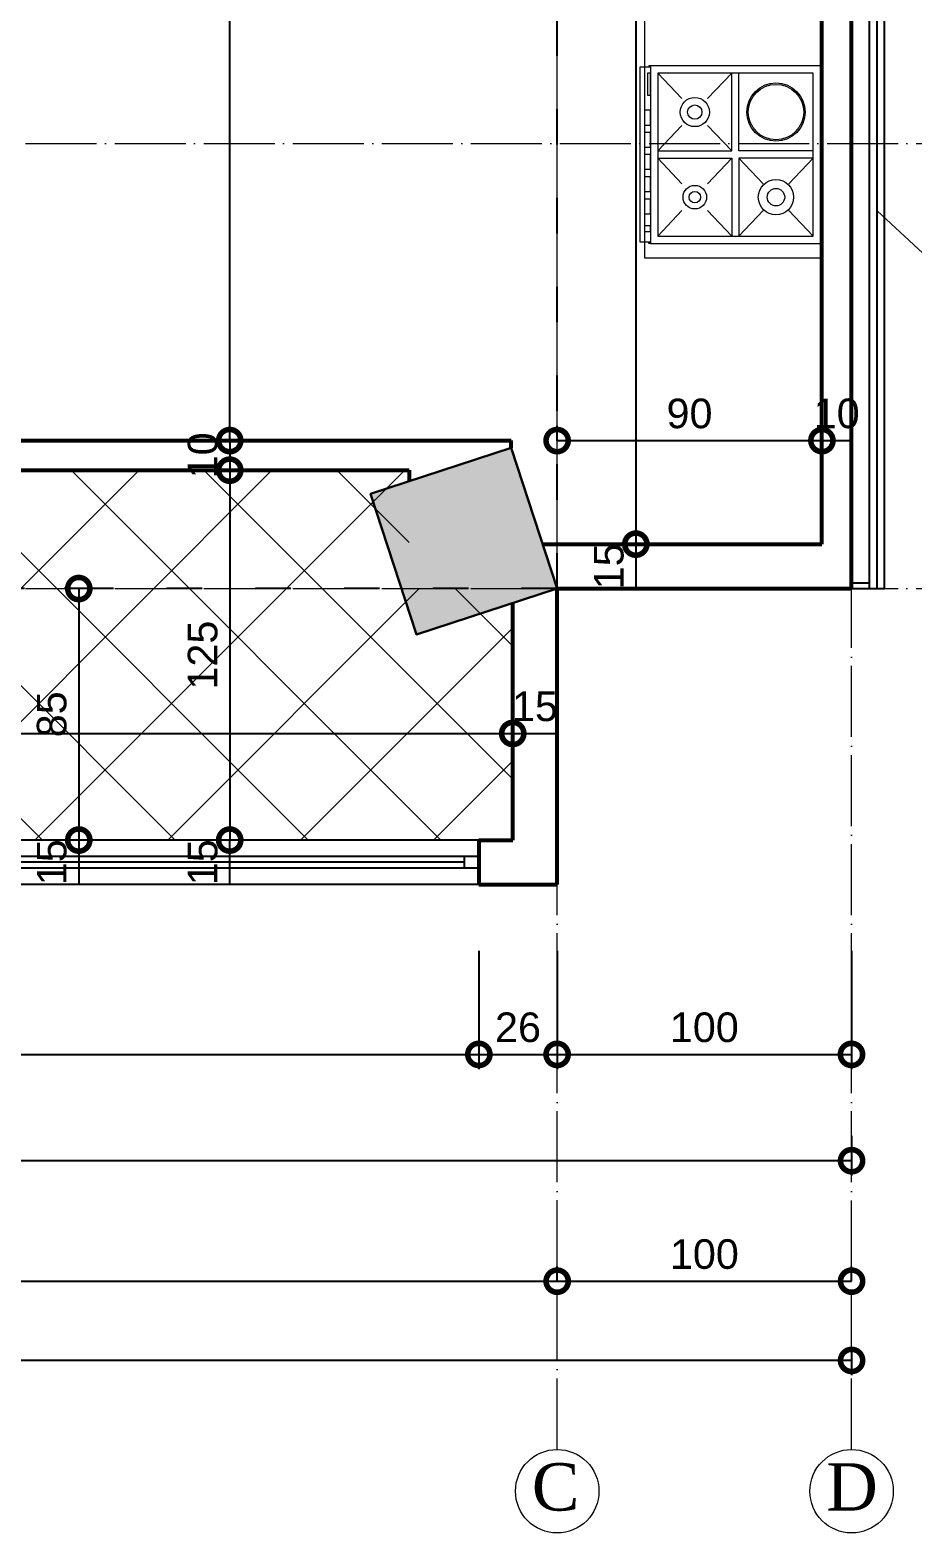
# Model space of a CAD drawing. Header units: millimetres. Extents: x 7519 to 33116, y -1769 to 3101.
# Drawn here: x 18407 to 18706, y 1067 to 1575 of the extents above; entities that cross this region are included whole.
import ezdxf

# ---------------------------------------------------------------- set-up
doc = ezdxf.new("R2010")
doc.units = ezdxf.units.MM
doc.linetypes.add('ACAD_ISO03W100', pattern=[30, 12, -18])
doc.linetypes.add('ACAD_ISO04W100', pattern=[30, 24, -3, 0, -3])
for name, color, linetype, lineweight in [('duvar', 145, 'Continuous', 53), ('iç ölçü x', 20, 'Continuous', 9), ('KAPI', 42, 'Continuous', 25), ('kolon', 1, 'Continuous', 30), ('MUTFAK', 225, 'Continuous', 18), ('tarama', 157, 'Continuous', 15), ('çizgi', 234, 'Continuous', 9)]:
    doc.layers.add(name, color=color, linetype=linetype, lineweight=lineweight)
doc.styles.add('ARIAL', font='arial.ttf', dxfattribs={"height": 10})
doc.styles.add('TÜRKÇE', font='times.ttf')
doc.dimstyles.new('KESİT', dxfattribs={"dimscale": 0, "dimtxt": 10, "dimasz": 15, "dimexe": 5, "dimexo": 5, "dimgap": 4, "dimtad": 1, "dimdec": 0, "dimdsep": 46, "dimtxsty": 'ARIAL', "dimblk": 'DOTSMALL', "dimcen": -2, "dimclrd": 256, "dimclre": 8, "dimclrt": 4, "dimadec": 0, "dimazin": 0, "dimtfac": 0.533333, "dimtdec": 0, "dimtix": 1, "dimtmove": 2, "dimatfit": 3, "dimldrblk": 'DOTSMALL', "dimfxl": 35, "dimfxlon": 1, "dimtolj": 1, "dimarcsym": 0})

# ---------------------------------------------------------------- blocks, each defined once
blk = doc.blocks.new('_DotSmall')
at = {"color": 0, "linetype": 'ByBlock', "const_width": 0.5}
blk.add_lwpolyline([(-0.0625, 0, 1), (0.0625, 0, 1)], format="xyb", close=True, dxfattribs=at)
blk = doc.blocks.new('*D409')
at = {"layer": 'Defpoints', "color": 0, "transparency": 16777216}
for p in [(18044.76, 1158.35), (18585.55, 1151.83), (18585.55, 1151.83)]:
    blk.add_point(p, dxfattribs=at)
at = {"layer": 'iç ölçü x', "color": 8, "lineweight": -2, "transparency": 16777216}
for p, q in [((18044.76, 1153.35), (18044.76, 1146.83)), ((18585.55, 1151.83), (18585.55, 1156.83))]:
    blk.add_line(p, q, dxfattribs=at)
at = {"layer": 'iç ölçü x', "lineweight": -2, "transparency": 16777216}
blk.add_line((18044.76, 1151.83), (18585.55, 1151.83), dxfattribs=at)
at = {"layer": 'iç ölçü x', "lineweight": -2, "transparency": 16777216, "xscale": 15, "yscale": 15, "zscale": 15, "rotation": 180}
blk.add_blockref('_DotSmall', (18044.76, 1151.83), dxfattribs=at)
at = {"layer": 'iç ölçü x', "lineweight": -2, "transparency": 16777216, "xscale": 15, "yscale": 15, "zscale": 15}
blk.add_blockref('_DotSmall', (18585.55, 1151.83), dxfattribs=at)
at = {"layer": 'iç ölçü x', "color": 4, "transparency": 16777216, "insert": (18315.15, 1160.93), "char_height": 10, "attachment_point": 5, "style": 'ARIAL'}
blk.add_mtext('\\A1;541', dxfattribs=at)
blk = doc.blocks.new('*D410')
at = {"layer": 'Defpoints', "color": 0, "transparency": 16777216}
for p in [(18585.55, 1151.83), (18685.06, 1151.83), (18685.06, 1151.83)]:
    blk.add_point(p, dxfattribs=at)
at = {"layer": 'iç ölçü x', "color": 8, "lineweight": -2, "transparency": 16777216}
for p, q in [((18585.55, 1151.83), (18585.55, 1156.83)), ((18685.06, 1151.83), (18685.06, 1156.83))]:
    blk.add_line(p, q, dxfattribs=at)
at = {"layer": 'iç ölçü x', "lineweight": -2, "transparency": 16777216}
blk.add_line((18585.55, 1151.83), (18685.06, 1151.83), dxfattribs=at)
at = {"layer": 'iç ölçü x', "lineweight": -2, "transparency": 16777216, "xscale": 15, "yscale": 15, "zscale": 15, "rotation": 180}
blk.add_blockref('_DotSmall', (18585.55, 1151.83), dxfattribs=at)
at = {"layer": 'iç ölçü x', "lineweight": -2, "transparency": 16777216, "xscale": 15, "yscale": 15, "zscale": 15}
blk.add_blockref('_DotSmall', (18685.06, 1151.83), dxfattribs=at)
at = {"layer": 'iç ölçü x', "color": 4, "transparency": 16777216, "insert": (18635.3, 1160.93), "char_height": 10, "attachment_point": 5, "style": 'ARIAL'}
blk.add_mtext('\\A1;100', dxfattribs=at)
blk = doc.blocks.new('*D411')
at = {"layer": 'Defpoints', "color": 0, "transparency": 16777216}
for p in [(17789.78, 1134.21), (18685.06, 1134.21), (17789.78, 1125.05)]:
    blk.add_point(p, dxfattribs=at)
at = {"layer": 'iç ölçü x', "color": 8, "lineweight": -2, "transparency": 16777216}
for p, q in [((17789.78, 1129.21), (17789.78, 1120.05)), ((18685.06, 1129.21), (18685.06, 1120.05))]:
    blk.add_line(p, q, dxfattribs=at)
at = {"layer": 'iç ölçü x', "lineweight": -2, "transparency": 16777216}
blk.add_line((18685.06, 1125.05), (17789.78, 1125.05), dxfattribs=at)
at = {"layer": 'iç ölçü x', "lineweight": -2, "transparency": 16777216, "xscale": 15, "yscale": 15, "zscale": 15, "rotation": 180}
blk.add_blockref('_DotSmall', (17789.78, 1125.05), dxfattribs=at)
at = {"layer": 'iç ölçü x', "lineweight": -2, "transparency": 16777216, "xscale": 15, "yscale": 15, "zscale": 15}
blk.add_blockref('_DotSmall', (18685.06, 1125.05), dxfattribs=at)
at = {"layer": 'iç ölçü x', "color": 4, "transparency": 16777216, "insert": (18237.42, 1134.16), "char_height": 10, "attachment_point": 5, "style": 'ARIAL'}
blk.add_mtext('\\A1;895', dxfattribs=at)
blk = doc.blocks.new('*D421')
at = {"layer": 'Defpoints', "color": 0, "transparency": 16777216}
for p in [(18765.03, 1854.34), (18685.03, 1385.89), (18801.44, 1385.89)]:
    blk.add_point(p, dxfattribs=at)
at = {"layer": 'KAPI', "color": 8, "lineweight": -2, "transparency": 16777216}
for p, q in [((18770.03, 1854.34), (18806.44, 1854.34)), ((18766.44, 1385.89), (18806.44, 1385.89))]:
    blk.add_line(p, q, dxfattribs=at)
at = {"layer": 'KAPI', "lineweight": -2, "transparency": 16777216}
blk.add_line((18801.44, 1854.34), (18801.44, 1385.89), dxfattribs=at)
at = {"layer": 'KAPI', "lineweight": -2, "transparency": 16777216, "xscale": 15, "yscale": 15, "zscale": 15}
for p, rotation in [((18801.44, 1854.34), 90), ((18801.44, 1385.89), 270)]:
    blk.add_blockref('_DotSmall', p, dxfattribs=dict(at, rotation=rotation))
at = {"layer": 'KAPI', "color": 4, "transparency": 16777216, "insert": (18792.34, 1620.11), "char_height": 10, "attachment_point": 5, "rotation": 90, "style": 'ARIAL'}
blk.add_mtext('\\A1;468', dxfattribs=at)
blk = doc.blocks.new('*D422')
at = {"layer": 'Defpoints', "color": 0, "transparency": 16777216}
for p in [(18685.03, 1385.89), (18585.53, 1285.89), (18801.44, 1285.89)]:
    blk.add_point(p, dxfattribs=at)
at = {"layer": 'KAPI', "color": 8, "lineweight": -2, "transparency": 16777216}
for p, q in [((18766.44, 1385.89), (18806.44, 1385.89)), ((18766.44, 1285.89), (18806.44, 1285.89))]:
    blk.add_line(p, q, dxfattribs=at)
at = {"layer": 'KAPI', "lineweight": -2, "transparency": 16777216}
blk.add_line((18801.44, 1385.89), (18801.44, 1285.89), dxfattribs=at)
at = {"layer": 'KAPI', "lineweight": -2, "transparency": 16777216, "xscale": 15, "yscale": 15, "zscale": 15}
for p, rotation in [((18801.44, 1385.89), 90), ((18801.44, 1285.89), 270)]:
    blk.add_blockref('_DotSmall', p, dxfattribs=dict(at, rotation=rotation))
at = {"layer": 'KAPI', "color": 4, "transparency": 16777216, "insert": (18792.34, 1335.89), "char_height": 10, "attachment_point": 5, "rotation": 90, "style": 'ARIAL'}
blk.add_mtext('\\A1;100', dxfattribs=at)
blk = doc.blocks.new('*D427')
at = {"layer": 'Defpoints', "color": 0, "transparency": 16777216}
for p in [(18079.07, 1285.89), (18559.07, 1285.89), (18559.07, 1228.46)]:
    blk.add_point(p, dxfattribs=at)
at = {"layer": 'iç ölçü x', "color": 8, "lineweight": -2, "transparency": 16777216}
for p, q in [((18079.07, 1263.46), (18079.07, 1223.46)), ((18559.07, 1263.46), (18559.07, 1223.46))]:
    blk.add_line(p, q, dxfattribs=at)
at = {"layer": 'iç ölçü x', "lineweight": -2, "transparency": 16777216}
blk.add_line((18079.07, 1228.46), (18559.07, 1228.46), dxfattribs=at)
at = {"layer": 'iç ölçü x', "lineweight": -2, "transparency": 16777216, "xscale": 15, "yscale": 15, "zscale": 15, "rotation": 180}
blk.add_blockref('_DotSmall', (18079.07, 1228.46), dxfattribs=at)
at = {"layer": 'iç ölçü x', "lineweight": -2, "transparency": 16777216, "xscale": 15, "yscale": 15, "zscale": 15}
blk.add_blockref('_DotSmall', (18559.07, 1228.46), dxfattribs=at)
at = {"layer": 'iç ölçü x', "color": 4, "transparency": 16777216, "insert": (18319.07, 1237.57), "char_height": 10, "attachment_point": 5, "style": 'ARIAL'}
blk.add_mtext('\\A1;480', dxfattribs=at)
blk = doc.blocks.new('*D428')
at = {"layer": 'Defpoints', "color": 0, "transparency": 16777216}
for p in [(18559.07, 1285.89), (18585.53, 1285.89), (18585.53, 1228.46)]:
    blk.add_point(p, dxfattribs=at)
at = {"layer": 'iç ölçü x', "color": 8, "lineweight": -2, "transparency": 16777216}
for p, q in [((18559.07, 1263.46), (18559.07, 1223.46)), ((18585.53, 1263.46), (18585.53, 1223.46))]:
    blk.add_line(p, q, dxfattribs=at)
at = {"layer": 'iç ölçü x', "lineweight": -2, "transparency": 16777216}
blk.add_line((18559.07, 1228.46), (18585.53, 1228.46), dxfattribs=at)
at = {"layer": 'iç ölçü x', "lineweight": -2, "transparency": 16777216, "xscale": 15, "yscale": 15, "zscale": 15, "rotation": 180}
blk.add_blockref('_DotSmall', (18559.07, 1228.46), dxfattribs=at)
at = {"layer": 'iç ölçü x', "lineweight": -2, "transparency": 16777216, "xscale": 15, "yscale": 15, "zscale": 15}
blk.add_blockref('_DotSmall', (18585.53, 1228.46), dxfattribs=at)
at = {"layer": 'iç ölçü x', "color": 4, "transparency": 16777216, "insert": (18572.3, 1237.57), "char_height": 10, "attachment_point": 5, "style": 'ARIAL'}
blk.add_mtext('\\A1;26', dxfattribs=at)
blk = doc.blocks.new('*D429')
at = {"layer": 'Defpoints', "color": 0, "transparency": 16777216}
for p in [(18685.03, 1385.89), (18585.53, 1285.89), (18685.03, 1228.46)]:
    blk.add_point(p, dxfattribs=at)
at = {"layer": 'KAPI', "color": 8, "lineweight": -2, "transparency": 16777216}
for p, q in [((18585.53, 1263.46), (18585.53, 1223.46)), ((18685.03, 1263.46), (18685.03, 1223.46))]:
    blk.add_line(p, q, dxfattribs=at)
at = {"layer": 'KAPI', "lineweight": -2, "transparency": 16777216}
blk.add_line((18585.53, 1228.46), (18685.03, 1228.46), dxfattribs=at)
at = {"layer": 'KAPI', "lineweight": -2, "transparency": 16777216, "xscale": 15, "yscale": 15, "zscale": 15, "rotation": 180}
blk.add_blockref('_DotSmall', (18585.53, 1228.46), dxfattribs=at)
at = {"layer": 'KAPI', "lineweight": -2, "transparency": 16777216, "xscale": 15, "yscale": 15, "zscale": 15}
blk.add_blockref('_DotSmall', (18685.03, 1228.46), dxfattribs=at)
at = {"layer": 'KAPI', "color": 4, "transparency": 16777216, "insert": (18635.28, 1237.57), "char_height": 10, "attachment_point": 5, "style": 'ARIAL'}
blk.add_mtext('\\A1;100', dxfattribs=at)
blk = doc.blocks.new('*D430')
at = {"layer": 'Defpoints', "color": 0, "transparency": 16777216}
for p in [(17789.78, 1206), (18685.06, 1206), (17789.78, 1192.54)]:
    blk.add_point(p, dxfattribs=at)
at = {"layer": 'iç ölçü x', "color": 8, "lineweight": -2, "transparency": 16777216}
for p, q in [((17789.78, 1201), (17789.78, 1187.54)), ((18685.06, 1201), (18685.06, 1187.54))]:
    blk.add_line(p, q, dxfattribs=at)
at = {"layer": 'iç ölçü x', "lineweight": -2, "transparency": 16777216}
blk.add_line((18685.06, 1192.54), (17789.78, 1192.54), dxfattribs=at)
at = {"layer": 'iç ölçü x', "lineweight": -2, "transparency": 16777216, "xscale": 15, "yscale": 15, "zscale": 15, "rotation": 180}
blk.add_blockref('_DotSmall', (17789.78, 1192.54), dxfattribs=at)
at = {"layer": 'iç ölçü x', "lineweight": -2, "transparency": 16777216, "xscale": 15, "yscale": 15, "zscale": 15}
blk.add_blockref('_DotSmall', (18685.06, 1192.54), dxfattribs=at)
at = {"layer": 'iç ölçü x', "color": 4, "transparency": 16777216, "insert": (18237.42, 1201.64), "char_height": 10, "attachment_point": 5, "style": 'ARIAL'}
blk.add_mtext('\\A1;895', dxfattribs=at)
blk = doc.blocks.new('*D449')
at = {"layer": 'Defpoints', "color": 0, "transparency": 16777216}
for p in [(18069.76, 1336.92), (18570.53, 1336.92), (18570.53, 1336.92)]:
    blk.add_point(p, dxfattribs=at)
at = {"layer": 'iç ölçü x', "color": 8, "lineweight": -2, "transparency": 16777216}
for p, q in [((18069.76, 1336.92), (18069.76, 1341.92)), ((18570.53, 1336.92), (18570.53, 1341.92))]:
    blk.add_line(p, q, dxfattribs=at)
at = {"layer": 'iç ölçü x', "lineweight": -2, "transparency": 16777216}
blk.add_line((18069.76, 1336.92), (18570.53, 1336.92), dxfattribs=at)
at = {"layer": 'iç ölçü x', "lineweight": -2, "transparency": 16777216, "xscale": 15, "yscale": 15, "zscale": 15, "rotation": 180}
blk.add_blockref('_DotSmall', (18069.76, 1336.92), dxfattribs=at)
at = {"layer": 'iç ölçü x', "lineweight": -2, "transparency": 16777216, "xscale": 15, "yscale": 15, "zscale": 15}
blk.add_blockref('_DotSmall', (18570.53, 1336.92), dxfattribs=at)
at = {"layer": 'iç ölçü x', "color": 4, "transparency": 16777216, "insert": (18320.14, 1346.2), "char_height": 10, "attachment_point": 5, "style": 'ARIAL'}
blk.add_mtext('\\A1;501', dxfattribs=at)
blk = doc.blocks.new('*D450')
at = {"layer": 'Defpoints', "color": 0, "transparency": 16777216}
for p in [(18570.53, 1336.92), (18585.53, 1336.92), (18585.53, 1336.92)]:
    blk.add_point(p, dxfattribs=at)
at = {"layer": 'iç ölçü x', "color": 8, "lineweight": -2, "transparency": 16777216}
for p, q in [((18570.53, 1336.92), (18570.53, 1341.92)), ((18585.53, 1336.92), (18585.53, 1341.92))]:
    blk.add_line(p, q, dxfattribs=at)
at = {"layer": 'iç ölçü x', "lineweight": -2, "transparency": 16777216}
blk.add_line((18570.53, 1336.92), (18585.53, 1336.92), dxfattribs=at)
at = {"layer": 'iç ölçü x', "color": 4, "transparency": 16777216, "insert": (18578.03, 1346.03), "char_height": 10, "attachment_point": 5, "style": 'ARIAL'}
blk.add_mtext('\\A1;15', dxfattribs=at)
blk = doc.blocks.new('*D461')
at = {"layer": 'Defpoints', "color": 0, "transparency": 16777216}
for p in [(18612.14, 1854.34), (18612.14, 1400.89), (18612.14, 1400.89)]:
    blk.add_point(p, dxfattribs=at)
at = {"layer": 'iç ölçü x', "color": 8, "lineweight": -2, "transparency": 16777216}
for p, q in [((18612.14, 1854.34), (18607.14, 1854.34)), ((18612.14, 1400.89), (18607.14, 1400.89))]:
    blk.add_line(p, q, dxfattribs=at)
at = {"layer": 'iç ölçü x', "lineweight": -2, "transparency": 16777216}
blk.add_line((18612.14, 1854.34), (18612.14, 1400.89), dxfattribs=at)
at = {"layer": 'iç ölçü x', "lineweight": -2, "transparency": 16777216, "xscale": 15, "yscale": 15, "zscale": 15}
for p, rotation in [((18612.14, 1854.34), 90), ((18612.14, 1400.89), 270)]:
    blk.add_blockref('_DotSmall', p, dxfattribs=dict(at, rotation=rotation))
at = {"layer": 'iç ölçü x', "color": 4, "transparency": 16777216, "insert": (18603.03, 1627.61), "char_height": 10, "attachment_point": 5, "rotation": 90, "style": 'ARIAL'}
blk.add_mtext('\\A1;453', dxfattribs=at)
blk = doc.blocks.new('*D462')
at = {"layer": 'Defpoints', "color": 0, "transparency": 16777216}
for p in [(18612.14, 1400.89), (18612.14, 1385.89), (18612.14, 1385.89)]:
    blk.add_point(p, dxfattribs=at)
at = {"layer": 'iç ölçü x', "color": 8, "lineweight": -2, "transparency": 16777216}
for p, q in [((18612.14, 1400.89), (18607.14, 1400.89)), ((18612.14, 1385.89), (18607.14, 1385.89))]:
    blk.add_line(p, q, dxfattribs=at)
at = {"layer": 'iç ölçü x', "lineweight": -2, "transparency": 16777216}
blk.add_line((18612.14, 1400.89), (18612.14, 1385.89), dxfattribs=at)
at = {"layer": 'iç ölçü x', "color": 4, "transparency": 16777216, "insert": (18603.04, 1393.39), "char_height": 10, "attachment_point": 5, "rotation": 90, "style": 'ARIAL'}
blk.add_mtext('\\A1;15', dxfattribs=at)
blk = doc.blocks.new('*D469')
at = {"layer": 'Defpoints', "color": 0, "transparency": 16777216}
for p in [(18474.87, 1300.89), (18495.11, 1300.89), (18495.11, 1285.89)]:
    blk.add_point(p, dxfattribs=at)
at = {"layer": 'iç ölçü x', "color": 8, "lineweight": -2, "transparency": 16777216}
for p, q in [((18490.11, 1300.89), (18469.87, 1300.89)), ((18490.11, 1285.89), (18469.87, 1285.89))]:
    blk.add_line(p, q, dxfattribs=at)
at = {"layer": 'iç ölçü x', "lineweight": -2, "transparency": 16777216}
blk.add_line((18474.87, 1285.89), (18474.87, 1300.89), dxfattribs=at)
at = {"layer": 'iç ölçü x', "color": 4, "transparency": 16777216, "insert": (18465.76, 1293.39), "char_height": 10, "attachment_point": 5, "rotation": 90, "style": 'ARIAL'}
blk.add_mtext('\\A1;15', dxfattribs=at)
blk = doc.blocks.new('*D470')
at = {"layer": 'Defpoints', "color": 0, "transparency": 16777216}
for p in [(18473.51, 2311.88), (18474.87, 2311.88), (18492.22, 1435.89)]:
    blk.add_point(p, dxfattribs=at)
at = {"layer": 'iç ölçü x', "color": 8, "lineweight": -2, "transparency": 16777216}
for p, q in [((18474.87, 2311.88), (18479.87, 2311.88)), ((18487.22, 1435.89), (18469.87, 1435.89))]:
    blk.add_line(p, q, dxfattribs=at)
at = {"layer": 'iç ölçü x', "lineweight": -2, "transparency": 16777216}
blk.add_line((18474.87, 1435.89), (18474.87, 2311.88), dxfattribs=at)
at = {"layer": 'iç ölçü x', "lineweight": -2, "transparency": 16777216, "xscale": 15, "yscale": 15, "zscale": 15}
for p, rotation in [((18474.87, 2311.88), 90), ((18474.87, 1435.89), 270)]:
    blk.add_blockref('_DotSmall', p, dxfattribs=dict(at, rotation=rotation))
at = {"layer": 'iç ölçü x', "color": 4, "transparency": 16777216, "insert": (18465.76, 1873.89), "char_height": 10, "attachment_point": 5, "rotation": 90, "style": 'ARIAL'}
blk.add_mtext('\\A1;876', dxfattribs=at)
blk = doc.blocks.new('*D395')
at = {"layer": 'Defpoints', "color": 0, "transparency": 16777216}
for p in [(18492.22, 1435.89), (18474.87, 1425.89), (18492.01, 1425.89)]:
    blk.add_point(p, dxfattribs=at)
at = {"layer": 'iç ölçü x', "color": 8, "lineweight": -2, "transparency": 16777216}
for p, q in [((18487.22, 1435.89), (18469.87, 1435.89)), ((18487.01, 1425.89), (18469.87, 1425.89))]:
    blk.add_line(p, q, dxfattribs=at)
at = {"layer": 'iç ölçü x', "lineweight": -2, "transparency": 16777216}
blk.add_line((18474.87, 1435.89), (18474.87, 1425.89), dxfattribs=at)
at = {"layer": 'iç ölçü x', "color": 4, "transparency": 16777216, "insert": (18465.76, 1430.89), "char_height": 10, "attachment_point": 5, "rotation": 90, "style": 'ARIAL'}
blk.add_mtext('\\A1;10', dxfattribs=at)
blk = doc.blocks.new('*D396')
at = {"layer": 'Defpoints', "color": 0, "transparency": 16777216}
for p in [(18492.22, 1425.89), (18474.87, 1300.89), (18492.01, 1300.89)]:
    blk.add_point(p, dxfattribs=at)
at = {"layer": 'iç ölçü x', "color": 8, "lineweight": -2, "transparency": 16777216}
for p, q in [((18487.22, 1425.89), (18469.87, 1425.89)), ((18487.01, 1300.89), (18469.87, 1300.89))]:
    blk.add_line(p, q, dxfattribs=at)
at = {"layer": 'iç ölçü x', "lineweight": -2, "transparency": 16777216}
blk.add_line((18474.87, 1425.89), (18474.87, 1300.89), dxfattribs=at)
at = {"layer": 'iç ölçü x', "lineweight": -2, "transparency": 16777216, "xscale": 15, "yscale": 15, "zscale": 15}
for p, rotation in [((18474.87, 1425.89), 90), ((18474.87, 1300.89), 270)]:
    blk.add_blockref('_DotSmall', p, dxfattribs=dict(at, rotation=rotation))
at = {"layer": 'iç ölçü x', "color": 4, "transparency": 16777216, "insert": (18465.76, 1363.39), "char_height": 10, "attachment_point": 5, "rotation": 90, "style": 'ARIAL'}
blk.add_mtext('\\A1;125', dxfattribs=at)
blk = doc.blocks.new('A$C3A8D6F55')
at = {"layer": 'MUTFAK'}
for p, q in [((3, 27.5), (11.19, 18.92)), ((28.06, 27.5), (19.87, 18.92)), ((30.44, 27.5), (38.63, 18.92)), ((55.5, 27.5), (47.31, 18.92)), ((11.19, 9.83), (3, 1.25)), ((19.87, 9.83), (28.06, 1.25)), ((38.63, 9.83), (30.44, 1.25)), ((47.31, 9.83), (55.5, 1.25)), ((3, -1.25), (28.06, -1.25)), ((28.06, -1.25), (28.06, -27.5)), ((38.63, -9.83), (30.44, -1.25)), ((47.31, -9.83), (55.5, -1.25)), ((30.44, -27.5), (38.63, -18.92)), ((55.5, -27.5), (47.31, -18.92))]:
    blk.add_line(p, q, dxfattribs=at)
for points in [[(58, 30), (0, 30), (0, -30), (58, -30)], [(55.5, -27.5), (55.5, 27.5), (3, 27.5), (3, -27.5)], [(57.96, 24.02), (60.01, 24.02), (60.01, 25.96), (57.96, 25.96)], [(57.96, 15), (60.01, 15), (60.01, 20.02), (57.96, 20.02)], [(57.96, 7.46), (60.01, 7.46), (60.01, 12.49), (57.96, 12.49)], [(57.96, -0.07), (60.01, -0.07), (60.01, 4.95), (57.96, 4.95)], [(57.96, -7.49), (60.01, -7.49), (60.01, -2.47), (57.96, -2.47)], [(57.96, -15.03), (60.01, -15.03), (60.01, -10), (57.96, -10)], [(58, -27.5), (58.98, -27.5), (58.98, -20.05), (58, -20.05)]]:
    blk.add_lwpolyline(points, close=True, dxfattribs=at)
for points in [[(3, 1.25), (28.06, 1.25), (28.06, 27.5)], [(55.5, 1.25), (30.44, 1.25), (30.44, 27.5)], [(58, 30), (58.5, 30), (58.5, 30), (58.5, 29.5)], [(58, -29.5), (61.5, -29.5), (61.5, 29.5), (58, 29.5)], [(55.5, -1.25), (30.44, -1.25), (30.44, -27.5)], [(58, -30), (58.5, -30), (58.5, -29.5)]]:
    blk.add_lwpolyline(points, dxfattribs=at)
for centre, radius in [((15.53, 14.38), 5.97), ((15.53, 14.38), 2.94), ((42.97, 14.38), 3.98), ((42.97, 14.38), 1.96), ((15.53, -14.38), 9.86), ((15.53, -14.38), 9.36), ((42.97, -14.38), 4.92), ((42.97, -14.38), 2.42)]:
    blk.add_circle(centre, radius, dxfattribs=at)
blk = doc.blocks.new('*D571')
at = {"layer": 'Defpoints', "color": 0, "lineweight": 100, "transparency": 16777216}
for p in [(18585.53, 1435.89), (18675.03, 1435.89), (18675.03, 1435.89)]:
    blk.add_point(p, dxfattribs=at)
at = {"layer": 'iç ölçü x', "color": 8, "lineweight": -2, "transparency": 16777216}
for p, q in [((18585.53, 1435.89), (18585.53, 1440.89)), ((18675.03, 1435.89), (18675.03, 1440.89))]:
    blk.add_line(p, q, dxfattribs=at)
at = {"layer": 'iç ölçü x', "lineweight": -2, "transparency": 16777216}
blk.add_line((18585.53, 1435.89), (18675.03, 1435.89), dxfattribs=at)
at = {"layer": 'iç ölçü x', "lineweight": -2, "transparency": 16777216, "xscale": 15, "yscale": 15, "zscale": 15, "rotation": 180}
blk.add_blockref('_DotSmall', (18585.53, 1435.89), dxfattribs=at)
at = {"layer": 'iç ölçü x', "lineweight": -2, "transparency": 16777216, "xscale": 15, "yscale": 15, "zscale": 15}
blk.add_blockref('_DotSmall', (18675.03, 1435.89), dxfattribs=at)
at = {"layer": 'iç ölçü x', "color": 4, "transparency": 16777216, "insert": (18630.28, 1445), "char_height": 10, "attachment_point": 5, "style": 'ARIAL'}
blk.add_mtext('\\A1;90', dxfattribs=at)
blk = doc.blocks.new('*D572')
at = {"layer": 'Defpoints', "color": 0, "lineweight": 100, "transparency": 16777216}
for p in [(18675.03, 1435.89), (18685.06, 1435.91), (18685.06, 1435.91)]:
    blk.add_point(p, dxfattribs=at)
at = {"layer": 'iç ölçü x', "color": 8, "lineweight": -2, "transparency": 16777216}
for p, q in [((18675.03, 1435.89), (18675.03, 1440.89)), ((18685.06, 1435.91), (18685.05, 1440.91))]:
    blk.add_line(p, q, dxfattribs=at)
at = {"layer": 'iç ölçü x', "lineweight": -2, "transparency": 16777216}
blk.add_line((18675.03, 1435.89), (18685.06, 1435.91), dxfattribs=at)
at = {"layer": 'iç ölçü x', "color": 4, "transparency": 16777216, "insert": (18680.03, 1445.01), "char_height": 10, "attachment_point": 5, "rotation": 0.0784, "style": 'ARIAL'}
blk.add_mtext('\\A1;10', dxfattribs=at)
blk = doc.blocks.new('*D574')
at = {"layer": 'Defpoints', "color": 0, "lineweight": 100, "transparency": 16777216}
for p in [(18423.85, 1385.89), (18423.85, 1300.89), (18423.85, 1300.89)]:
    blk.add_point(p, dxfattribs=at)
at = {"layer": 'iç ölçü x', "color": 8, "lineweight": -2, "transparency": 16777216}
for p, q in [((18423.85, 1385.89), (18418.85, 1385.89)), ((18423.85, 1300.89), (18418.85, 1300.89))]:
    blk.add_line(p, q, dxfattribs=at)
at = {"layer": 'iç ölçü x', "lineweight": -2, "transparency": 16777216}
blk.add_line((18423.85, 1385.89), (18423.85, 1300.89), dxfattribs=at)
at = {"layer": 'iç ölçü x', "lineweight": -2, "transparency": 16777216, "xscale": 15, "yscale": 15, "zscale": 15}
for p, rotation in [((18423.85, 1385.89), 90), ((18423.85, 1300.89), 270)]:
    blk.add_blockref('_DotSmall', p, dxfattribs=dict(at, rotation=rotation))
at = {"layer": 'iç ölçü x', "color": 4, "transparency": 16777216, "insert": (18414.74, 1343.39), "char_height": 10, "attachment_point": 5, "rotation": 90, "style": 'ARIAL'}
blk.add_mtext('\\A1;85', dxfattribs=at)
blk = doc.blocks.new('*D575')
at = {"layer": 'Defpoints', "color": 0, "lineweight": 100, "transparency": 16777216}
for p in [(18423.85, 1300.89), (18423.85, 1285.89), (18423.85, 1285.89)]:
    blk.add_point(p, dxfattribs=at)
at = {"layer": 'iç ölçü x', "color": 8, "lineweight": -2, "transparency": 16777216}
for p, q in [((18423.85, 1300.89), (18418.85, 1300.89)), ((18423.85, 1285.89), (18418.85, 1285.89))]:
    blk.add_line(p, q, dxfattribs=at)
at = {"layer": 'iç ölçü x', "lineweight": -2, "transparency": 16777216}
blk.add_line((18423.85, 1300.89), (18423.85, 1285.89), dxfattribs=at)
at = {"layer": 'iç ölçü x', "color": 4, "transparency": 16777216, "insert": (18414.74, 1293.39), "char_height": 10, "attachment_point": 5, "rotation": 90, "style": 'ARIAL'}
blk.add_mtext('\\A1;15', dxfattribs=at)

msp = doc.modelspace()

# ---------------------------------------------------------------- hatches: boundary and pattern name
at = {"layer": 'tarama'}
h = msp.add_hatch(dxfattribs=at)
h.set_pattern_fill('ANSI33', color=256)
h.set_pattern_definition([(45, (-19519.0545, 6978.437), (-4.4901281, 4.4901281), []), (45, (-19514.5644, 6978.437), (-4.4901281, 4.4901281), [3.175, -1.5875])])
h.paths.add_polyline_path([(17814.756, 1711.219), (17789.779, 1711.219), (17789.779, 1631.986), (17814.756, 1631.986)])
h.paths.add_polyline_path([(17814.756, 1631.986), (17789.779, 1631.986), (17789.779, 1536.273), (17814.756, 1536.273)])
h.paths.add_polyline_path([(18069.756, 1631.986), (18044.756, 1631.986), (18044.756, 1536.273), (18069.756, 1536.273)])
h.paths.add_polyline_path([(18069.756, 1711.219), (18044.756, 1711.219), (18044.756, 1631.986), (18069.756, 1631.986)])
h.paths.add_polyline_path([(17839.756, 1435.894), (17789.779, 1435.894), (17789.779, 1385.894), (17839.756, 1385.894)])
h.paths.add_polyline_path([(18570.032, 1433.432), (18522.494, 1417.937), (18532.938, 1385.894), (18585.527, 1385.894)])
h.paths.add_polyline_path([(18585.527, 1385.894), (18532.938, 1385.894), (18537.989, 1370.399)])
h.paths.add_polyline_path([(18669.522, 1901.874), (18621.983, 1886.379), (18632.428, 1854.336), (18685.016, 1854.336)])
h.paths.add_polyline_path([(18685.016, 1854.336), (18632.428, 1854.336), (18635.456, 1845.043), (18656.507, 1845.043)])
h.paths.add_polyline_path([(18656.507, 1845.043), (18635.456, 1845.043), (18637.478, 1838.841)])
h.paths.add_polyline_path([(18685.035, 2399.071), (18635.035, 2382.203), (18635.035, 2342.071), (18685.035, 2342.071)])
h = msp.add_hatch(dxfattribs=at)
h.set_pattern_fill('ANSI37', color=256, scale=10, style=0)
h.set_pattern_definition([(45, (-20204.836, 0), (-22.45064, 22.45064), []), (135, (-20204.836, 0), (-22.45064, -22.45064), [])])
h.paths.add_polyline_path([(18084.756, 1425.894), (18079.756, 1425.894), (18069.756, 1425.894), (18069.756, 1385.894), (18084.756, 1385.894)])
h.paths.add_polyline_path([(18154.756, 1425.894), (18089.756, 1425.894), (18089.756, 1385.894), (18147.689, 1385.894, 0.1740244)])
h.paths.add_polyline_path([(18535.527, 1425.894), (18159.756, 1425.894), (18154.756, 1425.894, -0.1740244), (18147.689, 1385.894), (18535.527, 1385.894)])
h.paths.add_polyline_path([(18084.756, 1385.894), (18069.756, 1385.894), (18069.756, 1300.894), (18079.075, 1300.894), (18559.075, 1300.894), (18570.527, 1300.894), (18570.527, 1385.894), (18147.689, 1385.894, -0.2948749), (18089.756, 1355.894), (18084.756, 1355.894)])
h.paths.add_polyline_path([(18147.689, 1385.894), (18089.756, 1385.894), (18089.756, 1355.894, 0.2948749)], flags=17)
h.paths.add_polyline_path([(18161.309, 1420.198), (18161.309, 1440.737), (18140.702, 1440.737), (18140.702, 1420.198)], flags=9)
h.paths.add_polyline_path([(18106.482, 1365.741), (18106.482, 1421.233), (18087.665, 1421.233), (18087.665, 1365.741)], flags=9)
h.paths.add_polyline_path([(18367.599, 1420.198), (18367.599, 1440.737), (18346.992, 1440.737), (18346.992, 1420.198)], flags=9)
h.paths.add_polyline_path([(18476.137, 1420.198), (18476.137, 1440.737), (18455.53, 1440.737), (18455.53, 1420.198)], flags=9)
h.paths.add_polyline_path([(18054.061, 1335.651), (18074.599, 1335.651), (18074.599, 1356.258), (18054.061, 1356.258)], flags=9)
h.paths.add_polyline_path([(18306.98, 1335.823), (18335.288, 1335.823), (18335.288, 1356.43), (18306.98, 1356.43)], flags=24)
h.paths.add_polyline_path([(18161.309, 1348.759), (18161.309, 1377.067), (18140.702, 1377.067), (18140.702, 1348.759)], flags=24)
h.paths.add_polyline_path([(18367.599, 1348.759), (18367.599, 1377.067), (18346.992, 1377.067), (18346.992, 1348.759)], flags=24)
h.paths.add_polyline_path([(18476.137, 1348.759), (18476.137, 1377.067), (18455.53, 1377.067), (18455.53, 1348.759)], flags=24)
h.paths.add_polyline_path([(18228.122, 1364.772), (18289.974, 1364.772), (18289.974, 1380.294), (18228.122, 1380.294)], flags=24)
h.paths.add_polyline_path([(18237.04, 1351.545), (18276.389, 1351.545), (18276.389, 1363.033), (18237.04, 1363.033)], flags=24)

# ---------------------------------------------------------------- linework, layer by layer
at = {"linetype": 'ACAD_ISO03W100'}
for q in [(18585.527, 1854.336), (17789.756, 1385.894)]:
    msp.add_line((18585.527, 1385.894), q, dxfattribs=at)
at = {"layer": 'duvar'}
for p, q in [((18685.035, 1400.894), (18685.035, 1854.336)), ((18675.035, 1400.894), (18675.035, 1851.082)), ((18184.756, 1435.894), (18570.032, 1435.894)), ((18570.032, 1433.432), (18570.032, 1435.894)), ((18184.756, 1425.894), (18535.527, 1425.894)), ((18535.527, 1425.894), (18535.527, 1422.185)), ((18580.638, 1400.894), (18675.035, 1400.894)), ((18685.035, 1385.894), (18685.035, 1400.894)), ((18585.527, 1285.894), (18585.527, 1385.894)), ((18585.527, 1385.894), (18685.035, 1385.894)), ((18570.527, 1300.894), (18570.527, 1381.004)), ((18559.075, 1300.894), (18570.527, 1300.894)), ((18559.075, 1300.894), (18559.075, 1285.894)), ((18559.075, 1285.894), (18585.527, 1285.894))]:
    msp.add_line(p, q, dxfattribs=at)
at = {"layer": 'iç ölçü x'}
msp.add_line((18693.68, 1513.53), (18717.435, 1491.505), dxfattribs=at)
at = {"layer": 'KAPI'}
for p, q in [((18691.143, 1385.894), (18691.143, 1854.336)), ((18693.595, 1854.336), (18693.595, 1385.894)), ((18696.143, 1385.894), (18696.143, 1854.336)), ((18685.035, 1387.852), (18691.143, 1387.852)), ((18685.035, 1385.894), (18696.143, 1385.894)), ((18685.035, 1385.894), (18696.143, 1385.894)), ((18559.075, 1300.894), (18079.075, 1300.894)), ((18559.075, 1295.394), (18079.075, 1295.394)), ((18554.075, 1295.394), (18554.075, 1291.394)), ((18559.075, 1291.394), (18079.075, 1291.394)), ((18554.075, 1293.394), (18084.075, 1293.394)), ((18559.075, 1285.894), (18079.075, 1285.894))]:
    msp.add_line(p, q, dxfattribs=at)
at = {"layer": 'kolon'}
msp.add_lwpolyline([(18585.527, 1385.894), (18537.989, 1370.399), (18522.494, 1417.937), (18570.032, 1433.432)], close=True, dxfattribs=at)
at = {"layer": 'MUTFAK'}
for p, q in [((18615.035, 1854.336), (18615.035, 1497.691)), ((18615.035, 1497.691), (18675.035, 1497.691))]:
    msp.add_line(p, q, dxfattribs=at)
at = {"layer": 'çizgi', "linetype": 'ACAD_ISO04W100'}
for p, q in [((18585.55, 1094.959), (18585.55, 2533.605)), ((18685.058, 1094.941), (18685.058, 2533.605)), ((17623.288, 1536.273), (18904.724, 1536.273)), ((17623.288, 1385.894), (18904.724, 1385.894))]:
    msp.add_line(p, q, dxfattribs=at)
at = {"layer": 'çizgi'}
for centre in [(18585.55, 1080.858), (18685.058, 1080.858)]:
    msp.add_circle(centre, 14.102, dxfattribs=at)

# ---------------------------------------------------------------- block references
at = {"layer": 'MUTFAK', "rotation": 180}
msp.add_blockref('A$C3A8D6F55', (18675.035, 1532.524), dxfattribs=at)

# ---------------------------------------------------------------- texts
at = {"layer": 'çizgi', "style": 'TÜRKÇE'}
for s, p in [('C', (18576.977, 1074.331)), ('D', (18676.485, 1074.331))]:
    msp.add_text(s, height=16, dxfattribs=at).set_placement(p)

# ---------------------------------------------------------------- dimensions: what is measured, and where the dimension line sits
at = {"layer": 'iç ölçü x'}
for base, p1, p2, angle, picture, middle in [((18474.867, 2311.881), (18492.222, 1435.894), (18473.508, 2311.881), 90, '*D470', (18465.761, 1873.887)), ((18612.144, 1400.894), (18612.144, 1854.336), (18612.144, 1400.894), 90, '*D461', (18603.035, 1627.615)), ((18474.867, 1425.894), (18492.222, 1435.894), (18492.008, 1425.894), 270, '*D395', (18465.761, 1430.894)), ((18474.867, 1300.894), (18492.222, 1425.894), (18492.008, 1300.894), 270, '*D396', (18465.761, 1363.394)), ((18612.144, 1385.894), (18612.144, 1400.894), (18612.144, 1385.894), 90, '*D462', (18603.038, 1393.394)), ((18474.867, 1300.894), (18495.106, 1285.894), (18495.106, 1300.894), 90, '*D469', (18465.761, 1293.394))]:
    dim = msp.add_linear_dim(base=base, p1=p1, p2=p2, angle=angle, dimstyle='KESİT', override={"dimscale": 1}, dxfattribs=at)
    dim.commit()
    dim.dimension.update_dxf_attribs({"geometry": picture, "text_midpoint": middle})
for p1, p2, picture, middle in [((18585.527, 1435.894), (18675.035, 1435.894), '*D571', (18630.281, 1444.999)), ((18675.035, 1435.894), (18685.058, 1435.907), '*D572', (18680.034, 1445.006)), ((18423.848, 1385.894), (18423.848, 1300.894), '*D574', (18414.743, 1343.394)), ((18423.848, 1300.894), (18423.848, 1285.894), '*D575', (18414.743, 1293.394))]:
    dim = msp.add_aligned_dim(p1=p1, p2=p2, distance=0, dimstyle='KESİT', override={"dimscale": 1}, dxfattribs=at)
    dim.commit()
    dim.dimension.update_dxf_attribs({"geometry": picture, "text_midpoint": middle})
dim = msp.add_linear_dim(base=(18570.527, 1336.92), p1=(18069.756, 1336.92), p2=(18570.527, 1336.92), dimstyle='KESİT', override={"dimscale": 1}, dxfattribs=at)
dim.commit()
dim.dimension.update_dxf_attribs({"geometry": '*D449', "text_midpoint": (18320.142, 1346.198), "dimtype": 160})
for base, p1, p2, picture, middle in [((18585.527, 1336.92), (18570.527, 1336.92), (18585.527, 1336.92), '*D450', (18578.027, 1346.026)), ((18559.075, 1228.46), (18079.075, 1285.894), (18559.075, 1285.894), '*D427', (18319.075, 1237.566)), ((18585.527, 1228.46), (18559.075, 1285.894), (18585.527, 1285.894), '*D428', (18572.301, 1237.566)), ((17789.779, 1192.538), (18685.058, 1205.999), (17789.779, 1205.999), '*D430', (18237.419, 1201.644)), ((18585.55, 1151.828), (18044.756, 1158.347), (18585.55, 1151.828), '*D409', (18315.153, 1160.934)), ((18685.058, 1151.828), (18585.55, 1151.828), (18685.058, 1151.828), '*D410', (18635.304, 1160.934)), ((17789.779, 1125.051), (18685.058, 1134.214), (17789.779, 1134.214), '*D411', (18237.419, 1134.157))]:
    dim = msp.add_linear_dim(base=base, p1=p1, p2=p2, dimstyle='KESİT', override={"dimscale": 1}, dxfattribs=at)
    dim.commit()
    dim.dimension.update_dxf_attribs({"geometry": picture, "text_midpoint": middle})
at = {"layer": 'KAPI'}
for base, p1, p2, picture, middle in [((18801.444, 1385.894), (18765.035, 1854.336), (18685.035, 1385.894), '*D421', (18792.338, 1620.115)), ((18801.444, 1285.894), (18685.035, 1385.894), (18585.527, 1285.894), '*D422', (18792.338, 1335.894))]:
    dim = msp.add_linear_dim(base=base, p1=p1, p2=p2, angle=90, dimstyle='KESİT', override={"dimscale": 1}, dxfattribs=at)
    dim.commit()
    dim.dimension.update_dxf_attribs({"geometry": picture, "text_midpoint": middle})
dim = msp.add_linear_dim(base=(18685.035, 1228.46), p1=(18585.527, 1285.894), p2=(18685.035, 1385.894), dimstyle='KESİT', override={"dimscale": 1}, dxfattribs=at)
dim.commit()
dim.dimension.update_dxf_attribs({"geometry": '*D429', "text_midpoint": (18635.281, 1237.566)})

doc.saveas('drawing.dxf')
